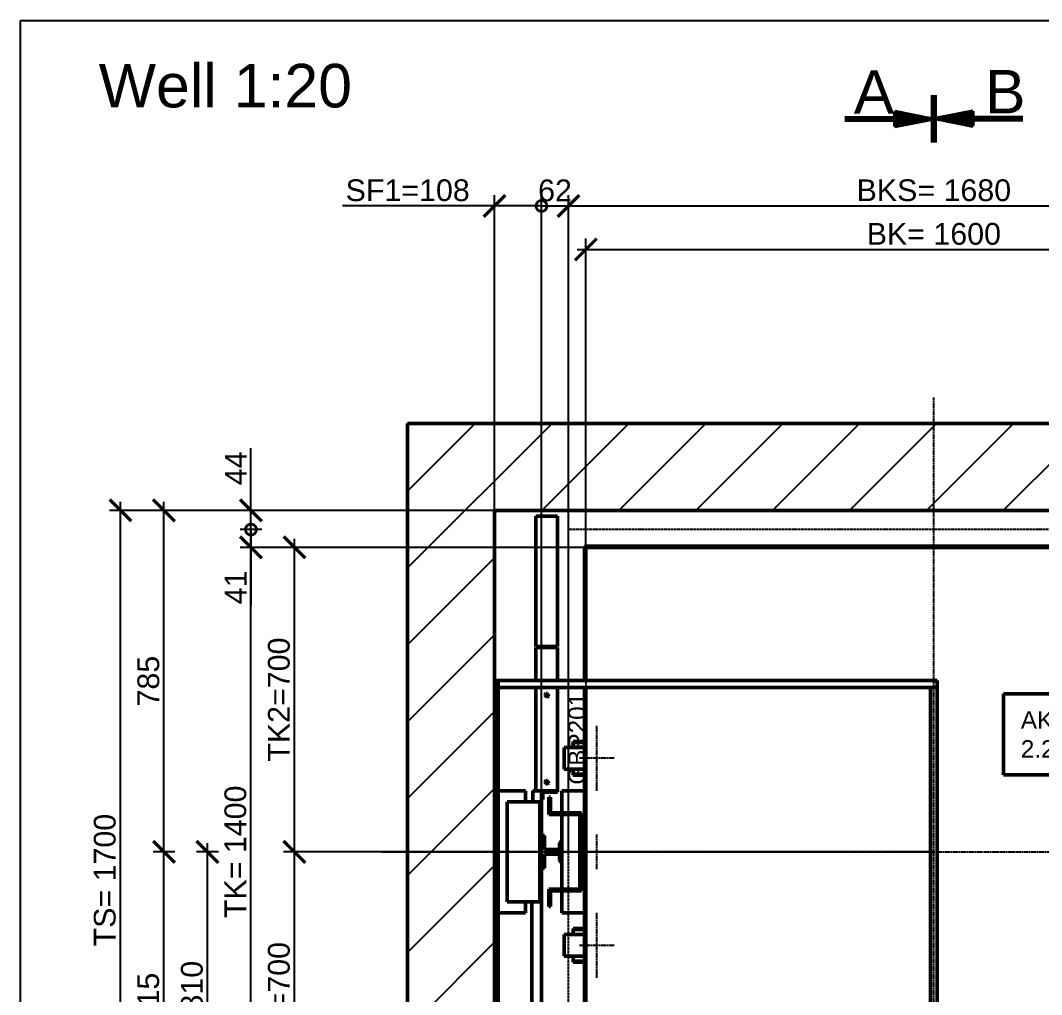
# Model space of a CAD drawing. Header units: millimetres. Extents: x -2854 to 202754, y -48725 to 27067.
# Drawn here: x 55519 to 57867, y -41451 to -39211 of the extents above; entities that cross this region are included whole.
import ezdxf

# ---------------------------------------------------------------- set-up
doc = ezdxf.new("R2010")
doc.units = ezdxf.units.MM
doc.linetypes.add('AM_ISO02W050', pattern=[7.5, 6, -1.5])
doc.linetypes.add('AM_ISO08W050', pattern=[18, 12, -1.5, 3, -1.5])
for name, color, linetype, lineweight in [('AM_0', 7, 'Continuous', 50), ('AM_5', 3, 'Continuous', 25), ('AM_8', 1, 'Continuous', 25), ('LDCar-AM_0', 7, 'Continuous', 50), ('LDCarFrame-AM_0', 7, 'Continuous', 50), ('LDCarFrame-AM_3', 6, 'AM_ISO02W050', 25), ('LDElectricalComponents-AM_0', 7, 'Continuous', 50), ('LDForces-AM_0', 7, 'Continuous', 50), ('LDGear-AM_0', 7, 'Continuous', 50), ('LDGear-AM_7', 4, 'AM_ISO08W050', 25), ('LDGuides-AM_0', 7, 'Continuous', 50), ('LDRailBrackets-AM_0', 7, 'Continuous', 50), ('LDShaft-AM_0', 7, 'Continuous', 50), ('LDShaft-AM_5', 3, 'Continuous', 25), ('LDShaft-AM_7', 4, 'AM_ISO08W050', 25)]:
    doc.layers.add(name, color=color, linetype=linetype, lineweight=lineweight)
doc.layers.add('AM_VIEWS', color=1, linetype='Continuous', lineweight=25, plot=False)
doc.styles.add('LD', font='ARIALUNI.ttf')
doc.styles.get("Standard").update_dxf_attribs({"font": 'ARIALUNI.ttf'})
doc.dimstyles.new('LIFT', dxfattribs={"dimtxt": 2.5, "dimasz": 2.5, "dimexe": 1.25, "dimexo": 0, "dimgap": 0.5, "dimtad": 1, "dimdec": 0, "dimzin": 1, "dimdsep": 46, "dimtxsty": 'LD', "dimblk": 'ARCHTICK', "dimcen": 0, "dimdle": 1, "dimclrd": 3, "dimclre": 3, "dimclrt": 4, "dimadec": 0, "dimazin": 0, "dimtp": 0.1, "dimtm": 0.1, "dimtfac": 0.71, "dimtdec": 0, "dimtix": 1, "dimtmove": 0, "dimatfit": 3, "dimfxl": 1, "dimtolj": 1, "dimarcsym": 0})

# ---------------------------------------------------------------- blocks, each defined once
blk = doc.blocks.new('LD_20260610085844_000001A3')
at = {"layer": 'LDShaft-AM_0'}
for p, q in [((0, 1900), (-200, 1900)), ((-200, 1900), (-200, -200)), ((2150, 1900), (0, 1900)), ((0, 1700), (0, 1309)), ((0, 0), (0, 1700)), ((0, 1700), (2150, 1700))]:
    blk.add_line(p, q, dxfattribs=at)
blk = doc.blocks.new('LD_20260610085844_000001AC')
at = {"layer": 'AM_0'}
for p, q in [((-22, -115), (-22, -590)), ((0, -612.75), (0, -115)), ((-22, -551), (-35, -551)), ((-35, -551), (-35, -590)), ((0, -601), (0, -621)), ((5, -601), (0, -601)), ((5, -621), (5, -601)), ((0, -612.75), (-2, -612.75)), ((-2, -612.75), (-2, -639.25)), ((0, -639.25), (0, -612.75)), ((0, -621), (0, -631)), ((5, -621), (0, -621)), ((0, -631), (0, -651)), ((0, -631), (5, -631)), ((5, -631), (5, -621)), ((5, -651), (5, -631)), ((-35, -640), (-35, -701)), ((-22, -640), (-22, -676)), ((-2, -639.25), (0, -639.25)), ((0, -676), (0, -639.25)), ((0, -651), (5, -651)), ((-22, -676), (0, -676)), ((0, -701), (0, -676)), ((-35, -701), (0, -701))]:
    blk.add_line(p, q, dxfattribs=at)
blk = doc.blocks.new('LD_20260610085844_000001B0')
at = {"layer": 'LDShaft-AM_7'}
for p, q in [((0, -1175), (0, 1045)), ((-1270, 0), (1400, 0))]:
    blk.add_line(p, q, dxfattribs=at)
blk = doc.blocks.new('LD_20260610085844_000001B2')
at = {"layer": 'LDElectricalComponents-AM_0'}
for p, q in [((8, 400), (0, 400)), ((0, 400), (0, 384)), ((1018, 400), (8, 400)), ((8, 400), (8, 384)), ((8, 384), (8, 400)), ((1018, 384), (1018, 400)), ((0, 384), (0, -400)), ((0, 384), (8, 384)), ((8, -400), (8, 384)), ((8, 384), (1018, 384)), ((1002, 384), (1002, -915)), ((1018, 384), (1002, 384)), ((1018, -915), (1018, 384)), ((0, -400), (8, -400)), ((1002, -915), (1018, -915))]:
    blk.add_line(p, q, dxfattribs=at)
blk = doc.blocks.new('LD_20260610085844_000001B3')
at = {"layer": 'LDCar-AM_0'}
for p, q in [((-803, 703), (-803, 394)), ((803, 703), (-803, 703)), ((-800, 394), (-800, 700)), ((-800, 700), (800, 700)), ((800, 700), (800, -700)), ((803, -703), (803, 703)), ((-803, 378), (-803, -703)), ((-800, -703), (-800, 378)), ((-803, -703), (-800, -703)), ((-450, -700), (-800, -700)), ((-800, -700), (-800, -703)), ((-800, -703), (-453, -703)), ((-453, -703), (-453, -762.5)), ((-450, -765.5), (-450, -700)), ((450, -700), (450, -765.5)), ((800, -700), (450, -700)), ((453, -762.5), (453, -703)), ((453, -703), (803, -703)), ((-453, -762.5), (-471.5, -762.5)), ((-471.5, -762.5), (-471.5, -765.5)), ((-471.5, -765.5), (-450, -765.5)), ((-451.5, -765.5), (-451.5, -766.5)), ((-451.5, -766.5), (-8, -766.5)), ((8, -766.5), (451.5, -766.5)), ((450, -765.5), (471.5, -765.5)), ((451.5, -766.5), (451.5, -765.5)), ((471.5, -762.5), (453, -762.5)), ((471.5, -765.5), (471.5, -762.5))]:
    blk.add_line(p, q, dxfattribs=at)
blk = doc.blocks.new('LD_20260610085844_000001B4')
at = {"layer": 'LDCarFrame-AM_3'}
for p, q in [((-841, 741), (-841, -765)), ((841, 741), (-841, 741)), ((-841, 741), (-841, -765)), ((841, 741), (-841, 741)), ((-841, 741), (-841, -765)), ((841, 741), (-841, 741)), ((-841, 741), (-841, -765)), ((841, 741), (-841, 741)), ((841, -765), (841, 741)), ((841, -765), (841, 741)), ((841, -765), (841, 741)), ((841, -765), (841, 741)), ((-800, 700), (-800, -700)), ((800, 700), (-800, 700)), ((800, -700), (800, 700)), ((-800, -700), (800, -700)), ((-841, -765), (841, -765)), ((-841, -765), (841, -765)), ((-841, -765), (841, -765)), ((-841, -765), (841, -765))]:
    blk.add_line(p, q, dxfattribs=at)
blk = doc.blocks.new('LD_20260610085844_000001B6')
at = {"layer": 'LDCarFrame-AM_0'}
for p, q in [((-885, 126), (-885, 86)), ((-881, 126), (-885, 126)), ((-881, 90), (-881, 126)), ((-803, 140), (-855, 140)), ((-855, 140), (-855, 90)), ((855, 140), (803, 140)), ((855, 90), (855, 140)), ((885, 126), (881, 126)), ((881, 126), (881, 90)), ((885, 86), (885, 126)), ((-885, 86), (-814, 86)), ((-810, 90), (-881, 90)), ((-855, 86), (-855, -86)), ((-814, 86), (-814, 50)), ((-810, 50), (-810, 90)), ((881, 90), (810, 90)), ((810, 90), (810, 50)), ((814, 86), (885, 86)), ((814, 50), (814, 86)), ((855, -86), (855, 86)), ((-810, 50), (-814, 50)), ((-814, 50), (-814, -50)), ((-814, 50), (-810, 50)), ((-810, -50), (-810, 50)), ((810, 50), (814, 50)), ((814, 50), (810, 50)), ((810, 50), (810, -50)), ((814, -50), (814, 50)), ((-814, -50), (-810, -50)), ((-810, -50), (-814, -50)), ((-814, -50), (-814, -86)), ((-810, -90), (-810, -50)), ((814, -50), (810, -50)), ((810, -50), (810, -90)), ((810, -50), (814, -50)), ((814, -86), (814, -50)), ((-885, -86), (-885, -126)), ((-814, -86), (-885, -86)), ((-881, -126), (-881, -90)), ((-881, -90), (-810, -90)), ((-855, -90), (-855, -140)), ((810, -90), (881, -90)), ((885, -86), (814, -86)), ((855, -140), (855, -90)), ((881, -90), (881, -126)), ((885, -126), (885, -86)), ((-885, -126), (-881, -126)), ((-855, -140), (-803, -140)), ((817.5, -140), (855, -140)), ((881, -126), (885, -126))]:
    blk.add_line(p, q, dxfattribs=at)
blk = doc.blocks.new('LD_20260610085844_000001B8')
at = {"layer": 'LDCarFrame-AM_0'}
for p, q in [((-25, 512), (-25, 212)), ((25, 512), (-25, 512)), ((25, 212), (25, 512)), ((-25, 212), (25, 212)), ((25, 210), (-25, 210)), ((-25, 210), (-25, 134)), ((25, 134), (25, 210)), ((-25, 118), (-25, -120)), ((25, -120), (25, 118)), ((-32, -120), (-32, -145)), ((-12, -120), (-32, -120)), ((-25, -120), (25, -120)), ((-12, -120), (-12, -140)), ((25, -120), (-12, -120)), ((-12, -145), (-12, -120)), ((-12, -140), (-9, -140)), ((-9, -140), (-9, -123)), ((-9, -123), (25, -123)), ((25, -123), (25, -120))]:
    blk.add_line(p, q, dxfattribs=at)
blk = doc.blocks.new('LD_20260610085844_000001B9')
at = {"layer": 'LDForces-AM_0'}
for p, q in [((116.3, 1276.5), (116, 1275)), ((116, 1275), (116.3, 1273.5)), ((117.2, 1277.8), (116.3, 1276.5)), ((116.3, 1273.5), (117.2, 1272.2)), ((118.5, 1278.7), (117.2, 1277.8)), ((117.2, 1272.2), (118.5, 1271.3)), ((120, 1279), (118.5, 1278.7)), ((118.5, 1271.3), (120, 1271)), ((121.5, 1278.7), (120, 1279)), ((120, 1271), (121.5, 1271.3)), ((122.8, 1277.8), (121.5, 1278.7)), ((121.5, 1271.3), (122.8, 1272.2)), ((123.7, 1276.5), (122.8, 1277.8)), ((122.8, 1272.2), (123.7, 1273.5)), ((124, 1275), (123.7, 1276.5)), ((123.7, 1273.5), (124, 1275)), ((116.3, 1076.5), (116, 1075)), ((116, 1075), (116.3, 1073.5)), ((117.2, 1077.8), (116.3, 1076.5)), ((116.3, 1073.5), (117.2, 1072.2)), ((118.5, 1078.7), (117.2, 1077.8)), ((117.2, 1072.2), (118.5, 1071.3)), ((120, 1079), (118.5, 1078.7)), ((118.5, 1071.3), (120, 1071)), ((121.5, 1078.7), (120, 1079)), ((120, 1071), (121.5, 1071.3)), ((122.8, 1077.8), (121.5, 1078.7)), ((121.5, 1071.3), (122.8, 1072.2)), ((123.7, 1076.5), (122.8, 1077.8)), ((122.8, 1072.2), (123.7, 1073.5)), ((124, 1075), (123.7, 1076.5)), ((123.7, 1073.5), (124, 1075))]:
    blk.add_line(p, q, dxfattribs=at)
blk = doc.blocks.new('LD_20260610085844_000001BB')
at = {"layer": 'LDGuides-AM_0'}
for p, q in [((-24, 37.5), (-31, 37.5)), ((-31, 37.5), (-31, -37.5)), ((-24, 5), (-24, 37.5)), ((16, 5), (-24, 5)), ((-24, -5), (16, -5)), ((-24, -37.5), (-24, -5)), ((-31, -37.5), (-24, -37.5))]:
    blk.add_line(p, q, dxfattribs=at)
blk = doc.blocks.new('LD_20260610085844_000001C1')
at = {"layer": 'LDCarFrame-AM_0'}
for p, q in [((-15, 26.3), (-20.5, 20)), ((-20.5, 20), (-20.5, 15)), ((-20.5, 15), (-15, 15)), ((-15, 15), (-20.5, 15)), ((-20.5, 15), (-20.5, 6)), ((-20.5, 6), (-15, 6)), ((-15, -6), (-20.5, -6)), ((-20.5, -6), (-20.5, -15)), ((-20.5, -15), (-15, -15)), ((-15, -15), (-20.5, -15)), ((-20.5, -15), (-20.5, -20)), ((-20.5, -20), (-15, -26.3))]:
    blk.add_line(p, q, dxfattribs=at)
blk = doc.blocks.new('LD_20260610085844_000001C2')
at = {"layer": 'LDGear-AM_0'}
for p, q in [((-844.3, 240), (-850, 240)), ((-850, 240), (-850, 190)), ((-828, 240), (-844.3, 240)), ((-829, 253.5), (-829, 251.5)), ((-803, 253.5), (-829, 253.5)), ((-829, 251.5), (-829, 240)), ((-803, 251.5), (-829, 251.5)), ((-829, 251.5), (-803, 251.5)), ((-803.7, 240), (-828, 240)), ((-803, 240), (-803.7, 240)), ((829, 253.5), (803, 253.5)), ((829, 251.5), (803, 251.5)), ((803, 251.5), (829, 251.5)), ((803.7, 240), (803, 240)), ((828, 240), (803.7, 240)), ((844.3, 240), (828, 240)), ((829, 251.5), (829, 253.5)), ((829, 240), (829, 251.5)), ((847.5, 240), (844.3, 240)), ((-850, 190), (-844.3, 190)), ((-844.3, 190), (-828, 190)), ((-829, 190), (-829, 178.5)), ((-828, 190), (-803.7, 190)), ((-803.7, 190), (-803, 190)), ((803, 190), (803.7, 190)), ((803.7, 190), (828, 190)), ((828, 190), (844.3, 190)), ((829, 178.5), (829, 190)), ((844.3, 190), (847.5, 190)), ((-829, 178.5), (-829, 176.5)), ((-803, 178.5), (-829, 178.5)), ((-829, 178.5), (-803, 178.5)), ((-829, 176.5), (-803, 176.5)), ((829, 178.5), (803, 178.5)), ((803, 178.5), (829, 178.5)), ((803, 176.5), (829, 176.5)), ((829, 176.5), (829, 178.5)), ((-829, -176.5), (-829, -178.5)), ((-803, -176.5), (-829, -176.5)), ((-829, -178.5), (-829, -190)), ((-803, -178.5), (-829, -178.5)), ((-829, -178.5), (-803, -178.5)), ((829, -176.5), (817.5, -176.5)), ((829, -178.5), (817.5, -178.5)), ((817.5, -178.5), (829, -178.5)), ((829, -178.5), (829, -176.5)), ((829, -190), (829, -178.5)), ((-844.3, -190), (-850, -190)), ((-850, -190), (-850, -240)), ((-828, -190), (-844.3, -190)), ((-803.7, -190), (-828, -190)), ((-803, -190), (-803.7, -190)), ((828, -190), (817.5, -190)), ((844.3, -190), (828, -190)), ((847.5, -190), (844.3, -190)), ((-850, -240), (-844.3, -240)), ((-844.3, -240), (-828, -240)), ((-829, -240), (-829, -251.5)), ((-829, -251.5), (-829, -253.5)), ((-803, -251.5), (-829, -251.5)), ((-829, -251.5), (-803, -251.5)), ((-829, -253.5), (-803, -253.5)), ((-828, -240), (-803.7, -240)), ((-803.7, -240), (-803, -240)), ((817.5, -240), (828, -240)), ((829, -251.5), (817.5, -251.5)), ((817.5, -251.5), (829, -251.5)), ((817.5, -253.5), (829, -253.5)), ((828, -240), (844.3, -240)), ((829, -251.5), (829, -240)), ((829, -253.5), (829, -251.5)), ((844.3, -240), (847.5, -240))]:
    blk.add_line(p, q, dxfattribs=at)
at = {"layer": 'LDGear-AM_7'}
for p, q in [((-775, 280), (-775, 290)), ((775, 280), (775, 290)), ((-775, 150), (-775, 280)), ((775, 150), (775, 280)), ((-735, 215), (-815, 215)), ((815, 215), (735, 215)), ((-775, 140), (-775, 150)), ((775, 140), (775, 150)), ((-775, -150), (-775, -140)), ((775, -150), (775, -140)), ((-775, -280), (-775, -150)), ((775, -280), (775, -150)), ((-735, -215), (-815, -215)), ((815, -215), (735, -215)), ((-775, -290), (-775, -280)), ((775, -290), (775, -280))]:
    blk.add_line(p, q, dxfattribs=at)
blk = doc.blocks.new('LD_20260610085844_000001C3')
at = {"layer": 'LDGear-AM_7'}
for p, q in [((0, -40), (0, 40)), ((-115, 0), (115, 0))]:
    blk.add_line(p, q, dxfattribs=at)
blk = doc.blocks.new('LD_20260610085844_000001CE')
at = {"layer": 'LDRailBrackets-AM_0'}
for p, q in [((71, 140), (8, 140)), ((71, 115), (71, 140)), ((104, 115), (29, 115)), ((29, 115), (29, -115)), ((108, 115), (104, 115)), ((104, 115), (104, -115)), ((104, -115), (104, 115)), ((108, -115), (108, 115)), ((29, -115), (104, -115)), ((71, -140), (71, -115)), ((104, -115), (108, -115)), ((8, -140), (71, -140))]:
    blk.add_line(p, q, dxfattribs=at)
blk = doc.blocks.new('LD_20260610085844_000001EB')
at = {"layer": 'AM_8'}
for p, q in [((-200, 1567.8), (132.2, 1900)), ((-200, 1744.5), (-44.5, 1900)), ((109, 1700), (309, 1900)), ((285.8, 1700), (485.8, 1900)), ((462.6, 1700), (662.6, 1900)), ((639.3, 1700), (839.3, 1900)), ((816.1, 1700), (1016.1, 1900)), ((992.9, 1700), (1192.9, 1900)), ((1169.7, 1700), (1369.7, 1900)), ((-200, 1391), (0, 1591)), ((-200, 1214.2), (0, 1414.2)), ((-200, 1037.4), (0, 1237.4)), ((-200, 860.7), (0, 1060.7)), ((-200, 683.9), (0, 883.9)), ((-200, 507.1), (0, 707.1))]:
    blk.add_line(p, q, dxfattribs=at)
blk = doc.blocks.new('_ArchTick')
at = {"color": 0, "linetype": 'ByBlock', "const_width": 0.15}
blk.add_lwpolyline([(-0.5, -0.5), (0.5, 0.5)], dxfattribs=at)
blk = doc.blocks.new('*D2431')
at = {"layer": 'Defpoints', "color": 0, "transparency": 16777216}
for p in [(55849.3, -41122.8), (55874.3, -41122.8), (57619.3, -42037.8)]:
    blk.add_point(p, dxfattribs=at)
at = {"layer": 'LDShaft-AM_5', "color": 3, "lineweight": -2, "transparency": 16777216}
for p, q in [((55849.3, -42057.8), (55849.3, -41102.8)), ((55874.3, -41122.8), (55824.3, -41122.8)), ((57619.3, -42037.8), (55824.3, -42037.8))]:
    blk.add_line(p, q, dxfattribs=at)
at = {"layer": 'LDShaft-AM_5', "color": 3, "lineweight": -2, "transparency": 16777216, "xscale": 50, "yscale": 50, "zscale": 50}
for p, rotation in [((55849.3, -41122.8), 90), ((55849.3, -42037.8), 270)]:
    blk.add_blockref('_ArchTick', p, dxfattribs=dict(at, rotation=rotation))
at = {"layer": 'LDShaft-AM_5', "color": 4, "transparency": 16777216, "insert": (55813.4, -41580.3), "char_height": 50, "attachment_point": 5, "rotation": 90, "style": 'LD'}
blk.add_mtext('\\A1;TKSW=915', dxfattribs=at)
blk = doc.blocks.new('*D2432')
at = {"layer": 'Defpoints', "color": 0, "transparency": 16777216}
for p in [(55849.3, -40337.8), (55874.3, -40337.8), (55874.3, -41122.8)]:
    blk.add_point(p, dxfattribs=at)
at = {"layer": 'LDShaft-AM_5', "color": 3, "lineweight": -2, "transparency": 16777216}
for p, q in [((55849.3, -41142.8), (55849.3, -40317.8)), ((55874.3, -40337.8), (55824.3, -40337.8)), ((55874.3, -41122.8), (55824.3, -41122.8))]:
    blk.add_line(p, q, dxfattribs=at)
at = {"layer": 'LDShaft-AM_5', "color": 3, "lineweight": -2, "transparency": 16777216, "xscale": 50, "yscale": 50, "zscale": 50}
for p, rotation in [((55849.3, -40337.8), 90), ((55849.3, -41122.8), 270)]:
    blk.add_blockref('_ArchTick', p, dxfattribs=dict(at, rotation=rotation))
at = {"layer": 'LDShaft-AM_5', "color": 4, "transparency": 16777216, "insert": (55813.7, -40730.3), "char_height": 50, "attachment_point": 5, "rotation": 90, "style": 'LD'}
blk.add_mtext('\\A1;785', dxfattribs=at)
blk = doc.blocks.new('*D2435')
at = {"layer": 'Defpoints', "color": 0, "transparency": 16777216}
for p in [(55749.3, -40337.8), (56609.3, -40337.8), (56609.3, -42037.8)]:
    blk.add_point(p, dxfattribs=at)
at = {"layer": 'LDShaft-AM_5', "color": 3, "lineweight": -2, "transparency": 16777216}
for p, q in [((55749.3, -42057.8), (55749.3, -40317.8)), ((56609.3, -40337.8), (55724.3, -40337.8)), ((56609.3, -42037.8), (55724.3, -42037.8))]:
    blk.add_line(p, q, dxfattribs=at)
at = {"layer": 'LDShaft-AM_5', "color": 3, "lineweight": -2, "transparency": 16777216, "xscale": 50, "yscale": 50, "zscale": 50}
for p, rotation in [((55749.3, -40337.8), 90), ((55749.3, -42037.8), 270)]:
    blk.add_blockref('_ArchTick', p, dxfattribs=dict(at, rotation=rotation))
at = {"layer": 'LDShaft-AM_5', "color": 4, "transparency": 16777216, "insert": (55713.4, -41187.8), "char_height": 50, "attachment_point": 5, "rotation": 90, "style": 'LD'}
blk.add_mtext('\\A1;TS= 1700', dxfattribs=at)
blk = doc.blocks.new('*D2438')
at = {"layer": 'Defpoints', "color": 0, "transparency": 16777216}
for p in [(58419.3, -39737.8), (56819.3, -40422.8), (58419.3, -40422.8)]:
    blk.add_point(p, dxfattribs=at)
at = {"layer": 'LDShaft-AM_5', "color": 3, "lineweight": -2, "transparency": 16777216}
for p, q in [((56819.3, -40422.8), (56819.3, -39712.8)), ((58419.3, -40422.8), (58419.3, -39712.8)), ((56799.3, -39737.8), (58439.3, -39737.8))]:
    blk.add_line(p, q, dxfattribs=at)
at = {"layer": 'LDShaft-AM_5', "color": 3, "lineweight": -2, "transparency": 16777216, "xscale": 50, "yscale": 50, "zscale": 50, "rotation": 180}
blk.add_blockref('_ArchTick', (56819.3, -39737.8), dxfattribs=at)
at = {"layer": 'LDShaft-AM_5', "color": 3, "lineweight": -2, "transparency": 16777216, "xscale": 50, "yscale": 50, "zscale": 50}
blk.add_blockref('_ArchTick', (58419.3, -39737.8), dxfattribs=at)
at = {"layer": 'LDShaft-AM_5', "color": 4, "transparency": 16777216, "insert": (57619.3, -39702.2), "char_height": 50, "attachment_point": 5, "style": 'LD'}
blk.add_mtext('\\A1;BK= 1600 ', dxfattribs=at)
blk = doc.blocks.new('*D2439')
at = {"layer": 'Defpoints', "color": 0, "transparency": 16777216}
for p in [(56049.3, -40422.8), (56819.3, -40422.8), (56819.3, -41822.8)]:
    blk.add_point(p, dxfattribs=at)
at = {"layer": 'LDShaft-AM_5', "color": 3, "lineweight": -2, "transparency": 16777216}
for p, q in [((56049.3, -41842.8), (56049.3, -40402.8)), ((56819.3, -40422.8), (56024.3, -40422.8)), ((56819.3, -41822.8), (56024.3, -41822.8))]:
    blk.add_line(p, q, dxfattribs=at)
at = {"layer": 'LDShaft-AM_5', "color": 3, "lineweight": -2, "transparency": 16777216, "xscale": 50, "yscale": 50, "zscale": 50}
for p, rotation in [((56049.3, -40422.8), 90), ((56049.3, -41822.8), 270)]:
    blk.add_blockref('_ArchTick', p, dxfattribs=dict(at, rotation=rotation))
at = {"layer": 'LDShaft-AM_5', "color": 4, "transparency": 16777216, "insert": (56013.7, -41122.8), "char_height": 50, "attachment_point": 5, "rotation": 90, "style": 'LD'}
blk.add_mtext('\\A1;TK= 1400', dxfattribs=at)
blk = doc.blocks.new('*D2440')
at = {"layer": 'AM_5', "color": 3, "lineweight": -2, "transparency": 16777216}
for p, q in [((56149.3, -41142.8), (56149.3, -40402.8)), ((56819.3, -40422.8), (56124.3, -40422.8)), ((57619.3, -41122.8), (56124.3, -41122.8))]:
    blk.add_line(p, q, dxfattribs=at)
at = {"layer": 'Defpoints', "color": 0, "transparency": 16777216}
for p in [(56149.3, -40422.8), (56819.3, -40422.8), (57619.3, -41122.8)]:
    blk.add_point(p, dxfattribs=at)
at = {"layer": 'AM_5', "color": 3, "lineweight": -2, "transparency": 16777216, "xscale": 50, "yscale": 50, "zscale": 50}
for p, rotation in [((56149.3, -40422.8), 90), ((56149.3, -41122.8), 270)]:
    blk.add_blockref('_ArchTick', p, dxfattribs=dict(at, rotation=rotation))
at = {"layer": 'AM_5', "color": 4, "transparency": 16777216, "insert": (56113.7, -40772.8), "char_height": 50, "attachment_point": 5, "rotation": 90, "style": 'LD'}
blk.add_mtext('\\A1;TK2=700', dxfattribs=at)
blk = doc.blocks.new('*D2445')
at = {"layer": 'Defpoints', "color": 0, "transparency": 16777216}
for p in [(58459.3, -39637.8), (56779.3, -41122.8), (58459.3, -41122.8)]:
    blk.add_point(p, dxfattribs=at)
at = {"layer": 'LDShaft-AM_5', "color": 3, "lineweight": -2, "transparency": 16777216}
for p, q in [((56779.3, -41122.8), (56779.3, -39612.8)), ((58459.3, -41122.8), (58459.3, -39612.8)), ((56759.3, -39637.8), (58479.3, -39637.8))]:
    blk.add_line(p, q, dxfattribs=at)
at = {"layer": 'LDShaft-AM_5', "color": 3, "lineweight": -2, "transparency": 16777216, "xscale": 50, "yscale": 50, "zscale": 50, "rotation": 180}
blk.add_blockref('_ArchTick', (56779.3, -39637.8), dxfattribs=at)
at = {"layer": 'LDShaft-AM_5', "color": 3, "lineweight": -2, "transparency": 16777216, "xscale": 50, "yscale": 50, "zscale": 50}
blk.add_blockref('_ArchTick', (58459.3, -39637.8), dxfattribs=at)
at = {"layer": 'LDShaft-AM_5', "color": 4, "transparency": 16777216, "insert": (57619.3, -39601.9), "char_height": 50, "attachment_point": 5, "style": 'LD'}
blk.add_mtext('\\A1;BKS= 1680', dxfattribs=at)
blk = doc.blocks.new('*D2446')
at = {"layer": 'Defpoints', "color": 0, "transparency": 16777216}
for p in [(55949.3, -41122.8), (55974.3, -41122.8), (57619.3, -41932.8)]:
    blk.add_point(p, dxfattribs=at)
at = {"layer": 'LDShaft-AM_5', "color": 3, "lineweight": -2, "transparency": 16777216}
for p, q in [((55949.3, -41952.8), (55949.3, -41102.8)), ((55974.3, -41122.8), (55924.3, -41122.8)), ((57619.3, -41932.8), (55924.3, -41932.8))]:
    blk.add_line(p, q, dxfattribs=at)
at = {"layer": 'LDShaft-AM_5', "color": 3, "lineweight": -2, "transparency": 16777216, "xscale": 50, "yscale": 50, "zscale": 50}
for p, rotation in [((55949.3, -41122.8), 90), ((55949.3, -41932.8), 270)]:
    blk.add_blockref('_ArchTick', p, dxfattribs=dict(at, rotation=rotation))
at = {"layer": 'LDShaft-AM_5', "color": 4, "transparency": 16777216, "insert": (55913.7, -41527.8), "char_height": 50, "attachment_point": 5, "rotation": 90, "style": 'LD'}
blk.add_mtext('\\A1;TKF= 810', dxfattribs=at)
blk = doc.blocks.new('_DotSmall')
at = {"color": 0, "linetype": 'ByBlock', "const_width": 0.5}
blk.add_lwpolyline([(-0.0625, 0, 1), (0.0625, 0, 1)], format="xyb", close=True, dxfattribs=at)
blk = doc.blocks.new('*D2447')
at = {"layer": 'Defpoints', "color": 0, "transparency": 16777216}
for p in [(56049.3, -40381.8), (56074.3, -40381.8), (56074.3, -40422.8)]:
    blk.add_point(p, dxfattribs=at)
at = {"layer": 'LDShaft-AM_5', "color": 3, "lineweight": -2, "transparency": 16777216}
for p, q in [((56074.3, -40381.8), (56024.3, -40381.8)), ((56049.3, -40381.8), (56049.3, -40442.8)), ((56074.3, -40422.8), (56024.3, -40422.8)), ((56049.3, -40422.8), (56049.3, -40556.8))]:
    blk.add_line(p, q, dxfattribs=at)
at = {"layer": 'LDShaft-AM_5', "color": 3, "lineweight": -2, "transparency": 16777216, "xscale": 50, "yscale": 50, "zscale": 50, "rotation": 90}
blk.add_blockref('_DotSmall', (56049.3, -40381.8), dxfattribs=at)
at = {"layer": 'LDShaft-AM_5', "color": 4, "transparency": 16777216, "insert": (56014.2, -40514.8), "char_height": 50, "attachment_point": 5, "rotation": 90, "style": 'LD'}
blk.add_mtext('\\A1;41', dxfattribs=at)
blk = doc.blocks.new('_NONE')
blk = doc.blocks.new('*D2448')
at = {"layer": 'AM_5', "color": 3, "lineweight": -2, "transparency": 16777216}
for p, q in [((56149.3, -41842.8), (56149.3, -41102.8)), ((57619.3, -41122.8), (56124.3, -41122.8)), ((56819.3, -41822.8), (56124.3, -41822.8))]:
    blk.add_line(p, q, dxfattribs=at)
at = {"layer": 'Defpoints', "color": 0, "transparency": 16777216}
for p in [(56149.3, -41122.8), (57619.3, -41122.8), (56819.3, -41822.8)]:
    blk.add_point(p, dxfattribs=at)
at = {"layer": 'AM_5', "color": 3, "lineweight": -2, "transparency": 16777216, "xscale": 50, "yscale": 50, "zscale": 50}
for p, rotation in [((56149.3, -41122.8), 90), ((56149.3, -41822.8), 270)]:
    blk.add_blockref('_ArchTick', p, dxfattribs=dict(at, rotation=rotation))
at = {"layer": 'AM_5', "color": 4, "transparency": 16777216, "insert": (56113.7, -41472.8), "char_height": 50, "attachment_point": 5, "rotation": 90, "style": 'LD'}
blk.add_mtext('\\A1;TK1=700', dxfattribs=at)
blk = doc.blocks.new('*D2450')
at = {"layer": 'Defpoints', "color": 0, "transparency": 16777216}
for p in [(56049.3, -40337.8), (56074.3, -40337.8), (56074.3, -40381.8)]:
    blk.add_point(p, dxfattribs=at)
at = {"layer": 'LDShaft-AM_5', "color": 3, "lineweight": -2, "transparency": 16777216}
for p, q in [((56049.3, -40337.8), (56049.3, -40194.4)), ((56074.3, -40337.8), (56024.3, -40337.8)), ((56049.3, -40401.8), (56049.3, -40337.8)), ((56074.3, -40381.8), (56024.3, -40381.8))]:
    blk.add_line(p, q, dxfattribs=at)
at = {"layer": 'LDShaft-AM_5', "color": 3, "lineweight": -2, "transparency": 16777216, "xscale": 50, "yscale": 50, "zscale": 50}
for name, p, rotation in [('_ArchTick', (56049.3, -40337.8), 90), ('_DotSmall', (56049.3, -40381.8), 270)]:
    blk.add_blockref(name, p, dxfattribs=dict(at, rotation=rotation))
at = {"layer": 'LDShaft-AM_5', "color": 4, "transparency": 16777216, "insert": (56014.3, -40241.1), "char_height": 50, "attachment_point": 5, "rotation": 90, "style": 'LD'}
blk.add_mtext('\\A1;44', dxfattribs=at)
blk = doc.blocks.new('*D2455')
at = {"layer": 'Defpoints', "color": 0, "transparency": 16777216}
for p in [(56779.3, -39637.8), (56717.3, -41122.8), (56779.3, -41122.8)]:
    blk.add_point(p, dxfattribs=at)
at = {"layer": 'LDShaft-AM_5', "color": 3, "lineweight": -2, "transparency": 16777216}
for p, q in [((56717.3, -41122.8), (56717.3, -39612.8)), ((56779.3, -41122.8), (56779.3, -39612.8)), ((56717.3, -39637.8), (56667.3, -39637.8)), ((56717.3, -39637.8), (56779.3, -39637.8)), ((56779.3, -39637.8), (56829.3, -39637.8))]:
    blk.add_line(p, q, dxfattribs=at)
at = {"layer": 'LDShaft-AM_5', "color": 3, "lineweight": -2, "transparency": 16777216, "xscale": 50, "yscale": 50, "zscale": 50}
blk.add_blockref('_DotSmall', (56717.3, -39637.8), dxfattribs=at)
at = {"layer": 'LDShaft-AM_5', "color": 4, "transparency": 16777216, "insert": (56748.3, -39602.2), "char_height": 50, "attachment_point": 5, "style": 'LD'}
blk.add_mtext('\\A1;62', dxfattribs=at)
blk = doc.blocks.new('*D2460')
at = {"layer": 'Defpoints', "color": 0, "transparency": 16777216}
for p in [(56717.3, -39637.8), (56609.3, -41122.8), (56717.3, -41122.8)]:
    blk.add_point(p, dxfattribs=at)
at = {"layer": 'LDShaft-AM_5', "color": 3, "lineweight": -2, "transparency": 16777216}
for p, q in [((56609.3, -41122.8), (56609.3, -39612.8)), ((56717.3, -41122.8), (56717.3, -39612.8)), ((56609.3, -39637.8), (56260, -39637.8)), ((56717.3, -39637.8), (56589.3, -39637.8))]:
    blk.add_line(p, q, dxfattribs=at)
at = {"layer": 'LDShaft-AM_5', "color": 3, "lineweight": -2, "transparency": 16777216, "xscale": 50, "yscale": 50, "zscale": 50, "rotation": 180}
blk.add_blockref('_ArchTick', (56609.3, -39637.8), dxfattribs=at)
at = {"layer": 'LDShaft-AM_5', "color": 3, "lineweight": -2, "transparency": 16777216, "xscale": 50, "yscale": 50, "zscale": 50}
blk.add_blockref('_DotSmall', (56717.3, -39637.8), dxfattribs=at)
at = {"layer": 'LDShaft-AM_5', "color": 4, "transparency": 16777216, "insert": (56409.6, -39601.9), "char_height": 50, "attachment_point": 5, "style": 'LD'}
blk.add_mtext('\\A1;SF1=108', dxfattribs=at)
blk = doc.blocks.new('DWG_CMC_ARROW_B_LEFT')
for p, q in [((-0.14, -2.65), (-0.14, 2.74)), ((-0.09, -2.65), (-0.09, 2.74)), ((-0.05, -2.65), (-0.05, 2.74)), ((0, -2.65), (0, 2.74)), ((0.05, -2.65), (0.05, 2.74)), ((0.09, -2.65), (0.09, 2.74)), ((0.14, -2.65), (0.14, 2.74)), ((4.49, 0.91), (0.14, 0.05)), ((4.49, -0.82), (0.14, 0.05)), ((10.22, 0.05), (0.14, 0.05)), ((10.22, 0.09), (0.37, 0.09)), ((10.22, 0), (0.37, 0)), ((10.22, 0.14), (0.61, 0.14)), ((10.22, 0.19), (0.84, 0.19)), ((4.49, 0.23), (1.07, 0.23)), ((4.49, 0.28), (1.31, 0.28)), ((4.49, 0.33), (1.54, 0.33)), ((4.49, 0.37), (1.78, 0.37)), ((4.49, 0.42), (2.01, 0.42)), ((4.49, 0.46), (2.24, 0.46)), ((4.49, 0.51), (2.48, 0.51)), ((4.49, 0.56), (2.71, 0.56)), ((4.49, 0.6), (2.95, 0.6)), ((4.49, 0.65), (3.18, 0.65)), ((4.49, 0.7), (3.41, 0.7)), ((4.49, 0.74), (3.65, 0.74)), ((4.49, 0.79), (3.88, 0.79)), ((4.49, 0.84), (4.11, 0.84)), ((4.49, 0.88), (4.35, 0.88)), ((4.49, 0.91), (4.49, 0.05)), ((4.49, 0.05), (4.49, -0.82)), ((10.22, -0.05), (0.61, -0.05)), ((10.22, -0.09), (0.84, -0.09)), ((4.49, -0.14), (1.07, -0.14)), ((4.49, -0.19), (1.31, -0.19)), ((4.49, -0.23), (1.54, -0.23)), ((4.49, -0.28), (1.78, -0.28)), ((4.49, -0.33), (2.01, -0.33)), ((4.49, -0.37), (2.24, -0.37)), ((4.49, -0.42), (2.48, -0.42)), ((4.49, -0.46), (2.71, -0.46)), ((4.49, -0.51), (2.95, -0.51)), ((4.49, -0.56), (3.18, -0.56)), ((4.49, -0.6), (3.41, -0.6)), ((4.49, -0.65), (3.65, -0.65)), ((4.49, -0.7), (3.88, -0.7)), ((4.49, -0.74), (4.11, -0.74)), ((4.49, -0.79), (4.35, -0.79))]:
    blk.add_line(p, q)
blk.add_text('B', height=5).set_placement((5.88, 0.65))
blk = doc.blocks.new('LD_20260610085844_000001EC')
at = {"layer": 'LDShaft-AM_0'}
for p, q in [((1170, 1278.3), (1170, 1091.7)), ((1436.8, 1278.3), (1170, 1278.3)), ((1436.8, 1091.7), (1436.8, 1278.3)), ((1170, 1091.7), (1436.8, 1091.7))]:
    blk.add_line(p, q, dxfattribs=at)
at = {"layer": 'LDShaft-AM_0', "insert": (1210, 1185), "char_height": 40, "attachment_point": 4, "style": 'LD'}
blk.add_mtext('\\fArial Unicode MS|b0|i0;\\l\\C256;AKV=\\P2.24 m²', dxfattribs=at)
blk = doc.blocks.new('DWG_CMC_ARROW_A_RIGHT')
for p, q in [((-0.14, -2.69), (-0.14, 2.69)), ((-0.09, -2.69), (-0.09, 2.69)), ((-0.05, -2.69), (-0.05, 2.69)), ((0, -2.69), (0, 2.69)), ((0.05, -2.69), (0.05, 2.69)), ((0.09, -2.69), (0.09, 2.69)), ((0.14, -2.69), (0.14, 2.69)), ((-10.22, 0.14), (-0.84, 0.14)), ((-10.22, 0.09), (-0.61, 0.09)), ((-10.22, 0.05), (-0.37, 0.05)), ((-10.22, 0), (-0.14, 0)), ((-4.49, 0.87), (-0.14, 0)), ((-4.49, 0.87), (-4.49, 0)), ((-4.49, 0.84), (-4.35, 0.84)), ((-4.49, 0.79), (-4.12, 0.79)), ((-4.49, 0.74), (-3.88, 0.74)), ((-4.49, 0.7), (-3.65, 0.7)), ((-4.49, 0.65), (-3.41, 0.65)), ((-4.49, 0.6), (-3.18, 0.6)), ((-4.49, 0.56), (-2.95, 0.56)), ((-4.49, 0.51), (-2.71, 0.51)), ((-4.49, 0.46), (-2.48, 0.46)), ((-4.49, 0.42), (-2.24, 0.42)), ((-4.49, 0.37), (-2.01, 0.37)), ((-4.49, 0.33), (-1.78, 0.33)), ((-4.49, 0.28), (-1.54, 0.28)), ((-4.49, 0.23), (-1.31, 0.23)), ((-4.49, 0.19), (-1.08, 0.19)), ((-4.49, 0), (-4.49, -0.87)), ((-4.49, -0.87), (-0.14, 0)), ((-10.22, -0.05), (-0.37, -0.05)), ((-10.22, -0.09), (-0.61, -0.09)), ((-10.22, -0.14), (-0.84, -0.14)), ((-4.49, -0.19), (-1.08, -0.19)), ((-4.49, -0.23), (-1.31, -0.23)), ((-4.49, -0.28), (-1.54, -0.28)), ((-4.49, -0.33), (-1.78, -0.33)), ((-4.49, -0.37), (-2.01, -0.37)), ((-4.49, -0.42), (-2.24, -0.42)), ((-4.49, -0.46), (-2.48, -0.46)), ((-4.49, -0.51), (-2.71, -0.51)), ((-4.49, -0.56), (-2.95, -0.56)), ((-4.49, -0.6), (-3.18, -0.6)), ((-4.49, -0.65), (-3.41, -0.65)), ((-4.49, -0.7), (-3.65, -0.7)), ((-4.49, -0.74), (-3.88, -0.74)), ((-4.49, -0.79), (-4.12, -0.79)), ((-4.49, -0.84), (-4.35, -0.84))]:
    blk.add_line(p, q)
blk.add_text('A', height=5).set_placement((-9.21, 0.6))

msp = doc.modelspace()

# ---------------------------------------------------------------- linework, layer by layer
at = {"layer": 'AM_VIEWS'}
msp.add_lwpolyline([(55519.3, -39211.1), (59847.4, -39211.1), (59847.4, -43033.8), (55519.3, -43033.8)], close=True, dxfattribs=at)

# ---------------------------------------------------------------- block references
for name, p in [('LD_20260610085844_000001B0', (57619.3, -41122.8)), ('LD_20260610085844_000001A3', (56609.3, -42037.8)), ('LD_20260610085844_000001EB', (56609.3, -42037.8)), ('LD_20260610085844_000001B8', (56729.3, -40862.8)), ('LD_20260610085844_000001B4', (57619.3, -41122.8)), ('LD_20260610085844_000001B3', (57619.3, -41122.8)), ('LD_20260610085844_000001B2', (56609.3, -41128.8)), ('LD_20260610085844_000001B9', (56609.3, -42037.8)), ('LD_20260610085844_000001EC', (56609.3, -42037.8)), ('LD_20260610085844_000001C2', (57619.3, -41122.8)), ('LD_20260610085844_000001CE', (56609.3, -41122.8)), ('LD_20260610085844_000001B6', (57619.3, -41122.8)), ('LD_20260610085844_000001C3', (56844.3, -41122.8)), ('LD_20260610085844_000001BB', (56748.3, -41122.8)), ('LD_20260610085844_000001C1', (56779.3, -41122.8)), ('LD_20260610085844_000001AC', (56717.3, -41122.8))]:
    msp.add_blockref(name, p)
at = {"layer": 'LDShaft-AM_0', "xscale": 20, "yscale": 20, "zscale": 20}
for name in ['DWG_CMC_ARROW_A_RIGHT', 'DWG_CMC_ARROW_B_LEFT']:
    msp.add_blockref(name, (57619.3, -39437.8), dxfattribs=at)

# ---------------------------------------------------------------- texts
at = {"layer": 'LDShaft-AM_0', "insert": (55699.3, -39537.8), "char_height": 100, "attachment_point": 7, "style": 'LD'}
msp.add_mtext('\\fArial Unicode MS|b0|i0;\\l\\C256;Well 1:20\\P\\H0.6x;\\S  ', dxfattribs=at)
at = {"layer": 'LDShaft-AM_0', "insert": (56779.3, -40862.8), "char_height": 40, "attachment_point": 2, "rotation": 90, "style": 'LD'}
msp.add_mtext('\\fArial Unicode MS|b0|i0;\\l\\C256;GBP201', dxfattribs=at)

# ---------------------------------------------------------------- dimensions: what is measured, and where the dimension line sits
at = {"layer": 'AM_5'}
for base, p1, p2, text, picture, middle in [((56149.3, -40422.8), (57619.3, -41122.8), (56819.3, -40422.8), 'TK2=<>', '*D2440', (56113.7, -40772.8)), ((56149.3, -41122.8), (56819.3, -41822.8), (57619.3, -41122.8), 'TK1=<>', '*D2448', (56113.7, -41472.8))]:
    dim = msp.add_linear_dim(base=base, p1=p1, p2=p2, angle=90, text=text, dimstyle='LIFT', override={"dimscale": 20, "dimtxt": 2.5, "dimtix": 1}, dxfattribs=at)
    dim.commit()
    dim.dimension.update_dxf_attribs({"geometry": picture, "text_midpoint": middle})
at = {"layer": 'LDShaft-AM_5'}
for base, p1, p2, text, override, picture, middle in [((58459.3, -39637.8), (56779.3, -41122.8), (58459.3, -41122.8), 'BKS= <>', {"dimscale": 20, "dimtxt": 2.5, "dimtix": 1}, '*D2445', (57619.3, -39601.9)), ((56717.3, -39637.8), (56609.3, -41122.8), (56717.3, -41122.8), 'SF1=<>', {"dimscale": 20, "dimtxt": 2.5, "dimjust": 1, "dimblk2": 'DOTSMALL', "dimsah": 1, "dimtix": 0}, '*D2460', (56409.6, -39601.9)), ((58419.3, -39737.8), (56819.3, -40422.8), (58419.3, -40422.8), 'BK= 1600 ', {"dimscale": 20, "dimtxt": 2.5, "dimtix": 1}, '*D2438', (57619.3, -39702.2))]:
    dim = msp.add_linear_dim(base=base, p1=p1, p2=p2, text=text, dimstyle='LIFT', override=override, dxfattribs=at)
    dim.commit()
    dim.dimension.update_dxf_attribs({"geometry": picture, "text_midpoint": middle})
dim = msp.add_linear_dim(base=(56779.3, -39637.8), p1=(56717.3, -41122.8), p2=(56779.3, -41122.8), dimstyle='LIFT', override={"dimscale": 20, "dimtxt": 2.5, "dimblk1": 'DOTSMALL', "dimblk2": 'NONE', "dimsah": 1, "dimtix": 1}, dxfattribs=at)
dim.commit()
dim.dimension.update_dxf_attribs({"geometry": '*D2455', "text_midpoint": (56748.3, -39602.2)})
for base, p1, p2, override, picture, middle in [((56049.3, -40337.8), (56074.3, -40381.8), (56074.3, -40337.8), {"dimscale": 20, "dimtxt": 2.5, "dimjust": 2, "dimblk1": 'DOTSMALL', "dimsah": 1, "dimtix": 0}, '*D2450', (56014.3, -40241.1)), ((55849.3, -40337.8), (55874.3, -41122.8), (55874.3, -40337.8), {"dimscale": 20, "dimtxt": 2.5, "dimtix": 1}, '*D2432', (55813.7, -40730.3)), ((56049.3, -40381.8), (56074.3, -40422.8), (56074.3, -40381.8), {"dimscale": 20, "dimtxt": 2.5, "dimjust": 1, "dimblk1": 'NONE', "dimblk2": 'DOTSMALL', "dimsah": 1, "dimtix": 0}, '*D2447', (56014.2, -40514.8))]:
    dim = msp.add_linear_dim(base=base, p1=p1, p2=p2, angle=90, dimstyle='LIFT', override=override, dxfattribs=at)
    dim.commit()
    dim.dimension.update_dxf_attribs({"geometry": picture, "text_midpoint": middle})
for base, p1, p2, text, picture, middle in [((55749.3, -40337.8), (56609.3, -42037.8), (56609.3, -40337.8), 'TS= <>', '*D2435', (55713.4, -41187.8)), ((56049.3, -40422.8), (56819.3, -41822.8), (56819.3, -40422.8), 'TK= <>', '*D2439', (56013.7, -41122.8)), ((55849.3, -41122.8), (57619.3, -42037.8), (55874.3, -41122.8), 'TKSW=<>', '*D2431', (55813.4, -41580.3)), ((55949.3, -41122.8), (57619.3, -41932.8), (55974.3, -41122.8), 'TKF= <>', '*D2446', (55913.7, -41527.8))]:
    dim = msp.add_linear_dim(base=base, p1=p1, p2=p2, angle=90, text=text, dimstyle='LIFT', override={"dimscale": 20, "dimtxt": 2.5, "dimtix": 1}, dxfattribs=at)
    dim.commit()
    dim.dimension.update_dxf_attribs({"geometry": picture, "text_midpoint": middle})

doc.saveas('drawing.dxf')
